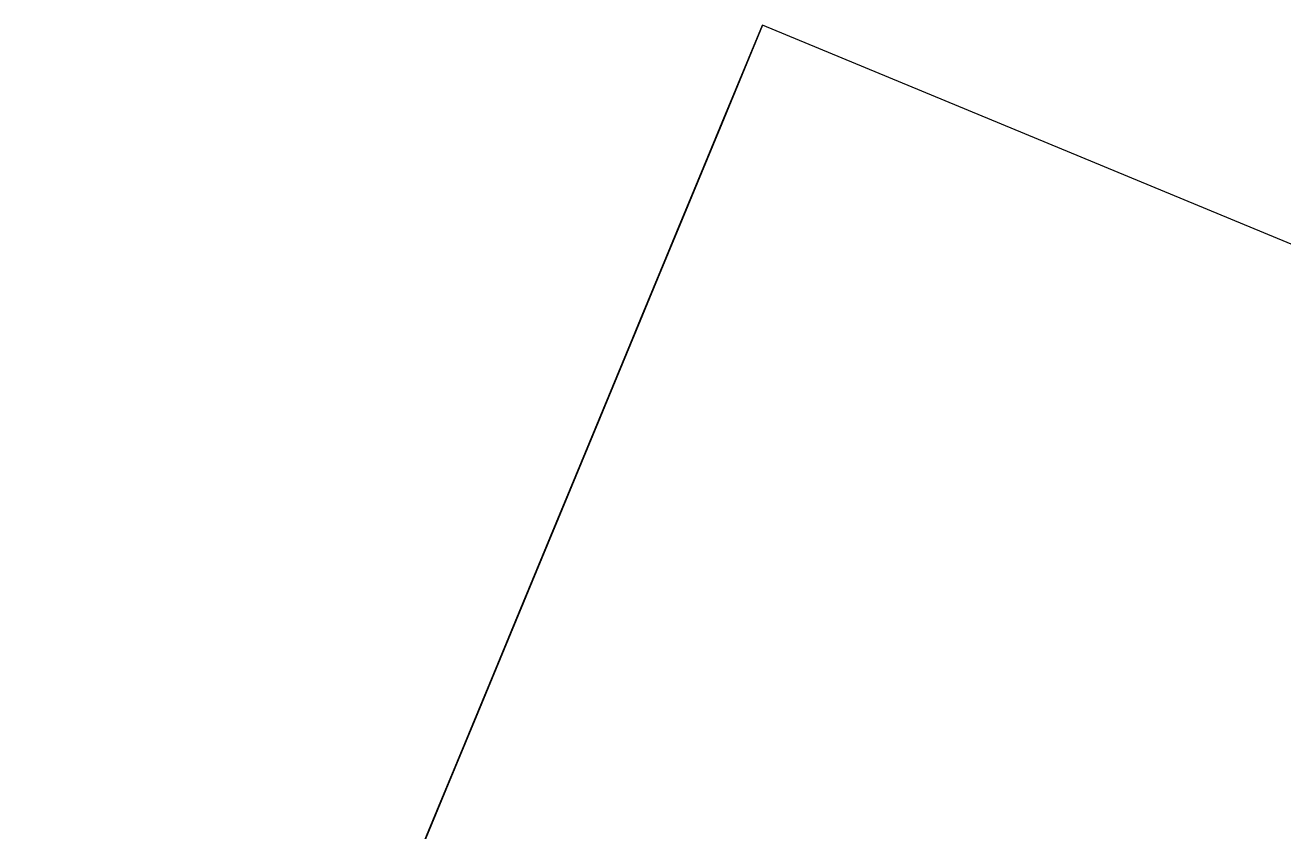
# Model space of a CAD drawing. Extents: x -5 to 5, y -7 to 5.
# Drawn here: x -4.59 to -2.5, y -2.049 to -0.709 of the extents above; entities that cross this region are included whole.
import ezdxf

# ---------------------------------------------------------------- set-up
doc = ezdxf.new("R2010")
doc.units = 0

msp = doc.modelspace()

# ---------------------------------------------------------------- linework, layer by layer
at = {"layer": 'S_2'}
for points in [[(-0.409499, -1.93409, 6), (-3.36591, -0.709499, 6), (-4.5905, -3.66591, 6), (-1.63409, -4.8905, 6)], [(-0.409499, -1.93409, 6), (-3.36591, -0.709499, 6), (-4.54877, -3.56518, 6.82822), (-1.59236, -4.78976, 6.82822)], [(-0.409499, -1.93409, 6), (-3.36591, -0.709499, 6), (-4.54877, -3.56518, 5.17178), (-1.59236, -4.78976, 5.17178)]]:
    msp.add_3dface(points, dxfattribs=at)

# ---------------------------------------------------------------- meshes
mesh = msp.add_polyface(dxfattribs=at)
corners = [(-3.49784, -1.028, 6.08703), (-3.43163, -0.868148, 6.04601), (-3.43188, -0.868748, 6.04352), (-3.49831, -1.02913, 6.08202), (-3.43211, -0.869315, 6.04101), (-3.49875, -1.0302, 6.07698), (-3.43233, -0.869849, 6.03849), (-3.49917, -1.0312, 6.07192), (-3.43254, -0.870349, 6.03596), (-3.49955, -1.03213, 6.06685), (-3.43273, -0.870815, 6.03343), (-3.36591, -0.709499, 6), (-3.36591, -0.709499, 6), (-3.36591, -0.709499, 6), (-3.36591, -0.709499, 6), (-3.36591, -0.709499, 6), (-3.36591, -0.709499, 6), (-3.43291, -0.871248, 6.03088), (-3.36591, -0.709499, 6), (-3.43308, -0.871646, 6.02833), (-3.36591, -0.709499, 6), (-3.43323, -0.87201, 6.02577), (-3.36591, -0.709499, 6), (-3.43336, -0.872339, 6.0232), (-3.36591, -0.709499, 6), (-3.43349, -0.872634, 6.02064), (-3.36591, -0.709499, 6), (-3.43359, -0.872895, 6.01806), (-3.36591, -0.709499, 6), (-3.43369, -0.87312, 6.01548), (-3.36591, -0.709499, 6), (-3.43377, -0.873311, 6.01291), (-3.36591, -0.709499, 6), (-3.43383, -0.873467, 6.01032), (-3.36591, -0.709499, 6), (-3.43388, -0.873589, 6.00774), (-3.36591, -0.709499, 6), (-3.43392, -0.873675, 6.00516), (-3.36591, -0.709499, 6), (-3.43394, -0.873727, 6.00258), (-3.36591, -0.709499, 6), (-3.43395, -0.873744, 6), (-3.36591, -0.709499, 6)]
mesh.append_faces([[corners[k] for k in face] for face in [(0, 1, 2), (3, 2, 4), (5, 4, 6), (7, 6, 8), (9, 8, 10), (1, 11, 2), (2, 11, 12), (2, 12, 4), (4, 12, 13), (4, 13, 6), (6, 13, 14), (6, 14, 8), (8, 14, 15), (8, 15, 10), (10, 15, 16), (10, 16, 17), (17, 16, 18), (17, 18, 19), (19, 18, 20), (19, 20, 21), (21, 20, 22), (21, 22, 23), (23, 22, 24), (23, 24, 25), (25, 24, 26), (25, 26, 27), (27, 26, 28), (27, 28, 29), (29, 28, 30), (29, 30, 31), (31, 30, 32), (31, 32, 33), (33, 32, 34), (33, 34, 35), (35, 34, 36), (35, 36, 37), (37, 36, 38), (37, 38, 39), (39, 38, 40), (39, 40, 41), (41, 40, 42)]])
mesh = msp.add_polyface(dxfattribs=at)
corners = [(-3.49784, -1.028, 5.91297), (-3.43163, -0.868148, 5.95399), (-3.43188, -0.868748, 5.95648), (-3.49831, -1.02913, 5.91798), (-3.43211, -0.869315, 5.95899), (-3.49875, -1.0302, 5.92302), (-3.43233, -0.869849, 5.96151), (-3.49917, -1.0312, 5.92808), (-3.43254, -0.870349, 5.96404), (-3.49955, -1.03213, 5.93315), (-3.43273, -0.870815, 5.96657), (-3.36591, -0.709499, 6), (-3.36591, -0.709499, 6), (-3.36591, -0.709499, 6), (-3.36591, -0.709499, 6), (-3.36591, -0.709499, 6), (-3.36591, -0.709499, 6), (-3.43291, -0.871248, 5.96912), (-3.36591, -0.709499, 6), (-3.43308, -0.871646, 5.97167), (-3.36591, -0.709499, 6), (-3.43323, -0.87201, 5.97423), (-3.36591, -0.709499, 6), (-3.43336, -0.872339, 5.9768), (-3.36591, -0.709499, 6), (-3.43349, -0.872634, 5.97936), (-3.36591, -0.709499, 6), (-3.43359, -0.872895, 5.98194), (-3.36591, -0.709499, 6), (-3.43369, -0.87312, 5.98452), (-3.36591, -0.709499, 6), (-3.43377, -0.873311, 5.98709), (-3.36591, -0.709499, 6), (-3.43383, -0.873467, 5.98968), (-3.36591, -0.709499, 6), (-3.43388, -0.873589, 5.99226), (-3.36591, -0.709499, 6), (-3.43392, -0.873675, 5.99484), (-3.36591, -0.709499, 6), (-3.43394, -0.873727, 5.99742), (-3.36591, -0.709499, 6), (-3.43395, -0.873744, 6), (-3.36591, -0.709499, 6)]
mesh.append_faces([[corners[k] for k in face] for face in [(0, 1, 2), (3, 2, 4), (5, 4, 6), (7, 6, 8), (9, 8, 10), (1, 11, 2), (2, 11, 12), (2, 12, 4), (4, 12, 13), (4, 13, 6), (6, 13, 14), (6, 14, 8), (8, 14, 15), (8, 15, 10), (10, 15, 16), (10, 16, 17), (17, 16, 18), (17, 18, 19), (19, 18, 20), (19, 20, 21), (21, 20, 22), (21, 22, 23), (23, 22, 24), (23, 24, 25), (25, 24, 26), (25, 26, 27), (27, 26, 28), (27, 28, 29), (29, 28, 30), (29, 30, 31), (31, 30, 32), (31, 32, 33), (33, 32, 34), (33, 34, 35), (35, 34, 36), (35, 36, 37), (37, 36, 38), (37, 38, 39), (39, 38, 40), (39, 40, 41), (41, 40, 42)]])
mesh = msp.add_polyface(dxfattribs=at)
corners = [(-3.5638, -1.18725, 6.13055), (-3.49734, -1.0268, 6.09202), (-3.49784, -1.028, 6.08703), (-3.56451, -1.18895, 6.12302), (-3.49831, -1.02913, 6.08202), (-3.56517, -1.19055, 6.11547), (-3.49875, -1.0302, 6.07698), (-3.56579, -1.19205, 6.10789), (-3.49917, -1.0312, 6.07192), (-3.56637, -1.19345, 6.10028), (-3.49955, -1.03213, 6.06685), (-3.56691, -1.19474, 6.09264), (-3.49991, -1.033, 6.06176), (-3.5674, -1.19594, 6.08498), (-3.50024, -1.03379, 6.05666), (-3.56786, -1.19703, 6.07731), (-3.50054, -1.03452, 6.05154), (-3.56827, -1.19802, 6.06961), (-3.50081, -1.03518, 6.04641), (-3.43163, -0.868148, 6.04601), (-3.43188, -0.868748, 6.04352), (-3.43211, -0.869315, 6.04101), (-3.43233, -0.869849, 6.03849), (-3.43254, -0.870349, 6.03596), (-3.43273, -0.870815, 6.03343), (-3.43291, -0.871248, 6.03088), (-3.43308, -0.871646, 6.02833), (-3.43323, -0.87201, 6.02577), (-3.43336, -0.872339, 6.0232), (-3.50106, -1.03577, 6.04127), (-3.43349, -0.872634, 6.02064), (-3.50128, -1.03629, 6.03612), (-3.43359, -0.872895, 6.01806), (-3.50146, -1.03674, 6.03097), (-3.43369, -0.87312, 6.01548), (-3.50162, -1.03712, 6.02581), (-3.43377, -0.873311, 6.01291), (-3.50175, -1.03744, 6.02065), (-3.43383, -0.873467, 6.01032), (-3.50185, -1.03768, 6.01548), (-3.43388, -0.873589, 6.00774), (-3.50192, -1.03785, 6.01032), (-3.43392, -0.873675, 6.00516), (-3.50196, -1.03796, 6.00516), (-3.43394, -0.873727, 6.00258), (-3.50198, -1.03799, 6), (-3.43395, -0.873744, 6)]
mesh.append_faces([[corners[k] for k in face] for face in [(0, 1, 2), (3, 2, 4), (5, 4, 6), (7, 6, 8), (9, 8, 10), (11, 10, 12), (13, 12, 14), (15, 14, 16), (17, 16, 18), (1, 19, 2), (2, 20, 4), (4, 21, 6), (6, 22, 8), (8, 23, 10), (10, 24, 12), (12, 24, 25), (12, 25, 14), (14, 25, 26), (14, 26, 16), (16, 26, 27), (16, 27, 18), (18, 27, 28), (18, 28, 29), (29, 28, 30), (29, 30, 31), (31, 30, 32), (31, 32, 33), (33, 32, 34), (33, 34, 35), (35, 34, 36), (35, 36, 37), (37, 36, 38), (37, 38, 39), (39, 38, 40), (39, 40, 41), (41, 40, 42), (41, 42, 43), (43, 42, 44), (43, 44, 45), (45, 44, 46)]])
mesh = msp.add_polyface(dxfattribs=at)
corners = [(-3.5638, -1.18725, 5.86945), (-3.49734, -1.0268, 5.90798), (-3.49784, -1.028, 5.91297), (-3.56451, -1.18895, 5.87698), (-3.49831, -1.02913, 5.91798), (-3.56517, -1.19055, 5.88453), (-3.49875, -1.0302, 5.92302), (-3.56579, -1.19205, 5.89211), (-3.49917, -1.0312, 5.92808), (-3.56637, -1.19345, 5.89972), (-3.49955, -1.03213, 5.93315), (-3.56691, -1.19474, 5.90736), (-3.49991, -1.033, 5.93824), (-3.5674, -1.19594, 5.91502), (-3.50024, -1.03379, 5.94334), (-3.56786, -1.19703, 5.92269), (-3.50054, -1.03452, 5.94846), (-3.56827, -1.19802, 5.93039), (-3.50081, -1.03518, 5.95359), (-3.43163, -0.868148, 5.95399), (-3.43188, -0.868748, 5.95648), (-3.43211, -0.869315, 5.95899), (-3.43233, -0.869849, 5.96151), (-3.43254, -0.870349, 5.96404), (-3.43273, -0.870815, 5.96657), (-3.43291, -0.871248, 5.96912), (-3.43308, -0.871646, 5.97167), (-3.43323, -0.87201, 5.97423), (-3.43336, -0.872339, 5.9768), (-3.50106, -1.03577, 5.95873), (-3.43349, -0.872634, 5.97936), (-3.50128, -1.03629, 5.96388), (-3.43359, -0.872895, 5.98194), (-3.50146, -1.03674, 5.96903), (-3.43369, -0.87312, 5.98452), (-3.50162, -1.03712, 5.97419), (-3.43377, -0.873311, 5.98709), (-3.50175, -1.03744, 5.97935), (-3.43383, -0.873467, 5.98968), (-3.50185, -1.03768, 5.98452), (-3.43388, -0.873589, 5.99226), (-3.50192, -1.03785, 5.98968), (-3.43392, -0.873675, 5.99484), (-3.50196, -1.03796, 5.99484), (-3.43394, -0.873727, 5.99742), (-3.50198, -1.03799, 6), (-3.43395, -0.873744, 6)]
mesh.append_faces([[corners[k] for k in face] for face in [(0, 1, 2), (3, 2, 4), (5, 4, 6), (7, 6, 8), (9, 8, 10), (11, 10, 12), (13, 12, 14), (15, 14, 16), (17, 16, 18), (1, 19, 2), (2, 20, 4), (4, 21, 6), (6, 22, 8), (8, 23, 10), (10, 24, 12), (12, 24, 25), (12, 25, 14), (14, 25, 26), (14, 26, 16), (16, 26, 27), (16, 27, 18), (18, 27, 28), (18, 28, 29), (29, 28, 30), (29, 30, 31), (31, 30, 32), (31, 32, 33), (33, 32, 34), (33, 34, 35), (35, 34, 36), (35, 36, 37), (37, 36, 38), (37, 38, 39), (39, 38, 40), (39, 40, 41), (41, 40, 42), (41, 42, 43), (43, 42, 44), (43, 44, 45), (45, 44, 46)]])
mesh = msp.add_polyface(dxfattribs=at)
corners = [(-3.62977, -1.34649, 6.17406), (-3.56306, -1.18545, 6.13804), (-3.5638, -1.18725, 6.13055), (-3.63071, -1.34876, 6.16403), (-3.56451, -1.18895, 6.12302), (-3.63159, -1.3509, 6.15396), (-3.56517, -1.19055, 6.11547), (-3.63242, -1.3529, 6.14385), (-3.56579, -1.19205, 6.10789), (-3.63319, -1.35476, 6.1337), (-3.56637, -1.19345, 6.10028), (-3.63391, -1.35649, 6.12352), (-3.56691, -1.19474, 6.09264), (-3.63457, -1.35809, 6.11331), (-3.5674, -1.19594, 6.08498), (-3.63517, -1.35954, 6.10308), (-3.56786, -1.19703, 6.07731), (-3.63572, -1.36086, 6.09282), (-3.56827, -1.19802, 6.06961), (-3.6362, -1.36204, 6.08254), (-3.56863, -1.1989, 6.06191), (-3.63664, -1.36308, 6.07225), (-3.56896, -1.19969, 6.05418), (-3.63701, -1.36398, 6.06194), (-3.56924, -1.20036, 6.04645), (-3.63733, -1.36475, 6.05162), (-3.56947, -1.20094, 6.03872), (-3.63758, -1.36537, 6.0413), (-3.56967, -1.2014, 6.03097), (-3.49734, -1.0268, 6.09202), (-3.49784, -1.028, 6.08703), (-3.49831, -1.02913, 6.08202), (-3.49875, -1.0302, 6.07698), (-3.49917, -1.0312, 6.07192), (-3.49955, -1.03213, 6.06685), (-3.49991, -1.033, 6.06176), (-3.50024, -1.03379, 6.05666), (-3.50054, -1.03452, 6.05154), (-3.50081, -1.03518, 6.04641), (-3.50106, -1.03577, 6.04127), (-3.50128, -1.03629, 6.03612), (-3.50146, -1.03674, 6.03097), (-3.50162, -1.03712, 6.02581), (-3.50175, -1.03744, 6.02065), (-3.56982, -1.20177, 6.02323), (-3.50185, -1.03768, 6.01548), (-3.56993, -1.20203, 6.01548), (-3.50192, -1.03785, 6.01032), (-3.56999, -1.20218, 6.00774), (-3.50196, -1.03796, 6.00516), (-3.57001, -1.20223, 6), (-3.50198, -1.03799, 6)]
mesh.append_faces([[corners[k] for k in face] for face in [(0, 1, 2), (3, 2, 4), (5, 4, 6), (7, 6, 8), (9, 8, 10), (11, 10, 12), (13, 12, 14), (15, 14, 16), (17, 16, 18), (19, 18, 20), (21, 20, 22), (23, 22, 24), (25, 24, 26), (27, 26, 28), (1, 29, 2), (2, 30, 4), (4, 31, 6), (6, 32, 8), (8, 33, 10), (10, 34, 12), (12, 35, 14), (14, 36, 16), (16, 37, 18), (18, 38, 20), (20, 38, 39), (20, 39, 22), (22, 39, 40), (22, 40, 24), (24, 40, 41), (24, 41, 26), (26, 41, 42), (26, 42, 28), (28, 42, 43), (28, 43, 44), (44, 43, 45), (44, 45, 46), (46, 45, 47), (46, 47, 48), (48, 47, 49), (48, 49, 50), (50, 49, 51)]])
mesh = msp.add_polyface(dxfattribs=at)
corners = [(-3.62977, -1.34649, 5.82594), (-3.56306, -1.18545, 5.86196), (-3.5638, -1.18725, 5.86945), (-3.63071, -1.34876, 5.83597), (-3.56451, -1.18895, 5.87698), (-3.63159, -1.3509, 5.84604), (-3.56517, -1.19055, 5.88453), (-3.63242, -1.3529, 5.85615), (-3.56579, -1.19205, 5.89211), (-3.63319, -1.35476, 5.8663), (-3.56637, -1.19345, 5.89972), (-3.63391, -1.35649, 5.87648), (-3.56691, -1.19474, 5.90736), (-3.63457, -1.35809, 5.88669), (-3.5674, -1.19594, 5.91502), (-3.63517, -1.35954, 5.89692), (-3.56786, -1.19703, 5.92269), (-3.63572, -1.36086, 5.90718), (-3.56827, -1.19802, 5.93039), (-3.6362, -1.36204, 5.91746), (-3.56863, -1.1989, 5.93809), (-3.63664, -1.36308, 5.92775), (-3.56896, -1.19969, 5.94582), (-3.63701, -1.36398, 5.93806), (-3.56924, -1.20036, 5.95355), (-3.63733, -1.36475, 5.94838), (-3.56947, -1.20094, 5.96128), (-3.63758, -1.36537, 5.9587), (-3.56967, -1.2014, 5.96903), (-3.49734, -1.0268, 5.90798), (-3.49784, -1.028, 5.91297), (-3.49831, -1.02913, 5.91798), (-3.49875, -1.0302, 5.92302), (-3.49917, -1.0312, 5.92808), (-3.49955, -1.03213, 5.93315), (-3.49991, -1.033, 5.93824), (-3.50024, -1.03379, 5.94334), (-3.50054, -1.03452, 5.94846), (-3.50081, -1.03518, 5.95359), (-3.50106, -1.03577, 5.95873), (-3.50128, -1.03629, 5.96388), (-3.50146, -1.03674, 5.96903), (-3.50162, -1.03712, 5.97419), (-3.50175, -1.03744, 5.97935), (-3.56982, -1.20177, 5.97677), (-3.50185, -1.03768, 5.98452), (-3.56993, -1.20203, 5.98452), (-3.50192, -1.03785, 5.98968), (-3.56999, -1.20218, 5.99226), (-3.50196, -1.03796, 5.99484), (-3.57001, -1.20223, 6), (-3.50198, -1.03799, 6)]
mesh.append_faces([[corners[k] for k in face] for face in [(0, 1, 2), (3, 2, 4), (5, 4, 6), (7, 6, 8), (9, 8, 10), (11, 10, 12), (13, 12, 14), (15, 14, 16), (17, 16, 18), (19, 18, 20), (21, 20, 22), (23, 22, 24), (25, 24, 26), (27, 26, 28), (1, 29, 2), (2, 30, 4), (4, 31, 6), (6, 32, 8), (8, 33, 10), (10, 34, 12), (12, 35, 14), (14, 36, 16), (16, 37, 18), (18, 38, 20), (20, 38, 39), (20, 39, 22), (22, 39, 40), (22, 40, 24), (24, 40, 41), (24, 41, 26), (26, 41, 42), (26, 42, 28), (28, 42, 43), (28, 43, 44), (44, 43, 45), (44, 45, 46), (46, 45, 47), (46, 47, 48), (48, 47, 49), (48, 49, 50), (50, 49, 51)]])
mesh = msp.add_polyface(dxfattribs=at)
corners = [(-3.69573, -1.50574, 6.21758), (-3.62877, -1.34409, 6.18405), (-3.62977, -1.34649, 6.17406), (-3.6969, -1.50858, 6.20504), (-3.63071, -1.34876, 6.16403), (-3.69801, -1.51125, 6.19245), (-3.63159, -1.3509, 6.15396), (-3.69904, -1.51375, 6.17981), (-3.63242, -1.3529, 6.14385), (-3.70001, -1.51608, 6.16713), (-3.63319, -1.35476, 6.1337), (-3.70091, -1.51824, 6.1544), (-3.63391, -1.35649, 6.12352), (-3.70173, -1.52023, 6.14164), (-3.63457, -1.35809, 6.11331), (-3.70248, -1.52205, 6.12885), (-3.63517, -1.35954, 6.10308), (-3.70317, -1.5237, 6.11602), (-3.63572, -1.36086, 6.09282), (-3.70378, -1.52517, 6.10318), (-3.6362, -1.36204, 6.08254), (-3.70432, -1.52648, 6.09031), (-3.63664, -1.36308, 6.07225), (-3.70478, -1.5276, 6.07742), (-3.63701, -1.36398, 6.06194), (-3.70518, -1.52856, 6.06453), (-3.63733, -1.36475, 6.05162), (-3.7055, -1.52934, 6.05162), (-3.63758, -1.36537, 6.0413), (-3.70575, -1.52995, 6.03871), (-3.63779, -1.36586, 6.03097), (-3.70593, -1.53038, 6.0258), (-3.63793, -1.3662, 6.02064), (-3.70604, -1.53064, 6.0129), (-3.63802, -1.36641, 6.01032), (-3.70608, -1.53073, 6), (-3.63804, -1.36648, 6), (-3.56306, -1.18545, 6.13804), (-3.5638, -1.18725, 6.13055), (-3.56451, -1.18895, 6.12302), (-3.56517, -1.19055, 6.11547), (-3.56579, -1.19205, 6.10789), (-3.56637, -1.19345, 6.10028), (-3.56691, -1.19474, 6.09264), (-3.5674, -1.19594, 6.08498), (-3.56786, -1.19703, 6.07731), (-3.56827, -1.19802, 6.06961), (-3.56863, -1.1989, 6.06191), (-3.56896, -1.19969, 6.05418), (-3.56924, -1.20036, 6.04645), (-3.56947, -1.20094, 6.03872), (-3.56967, -1.2014, 6.03097), (-3.56982, -1.20177, 6.02323), (-3.56993, -1.20203, 6.01548), (-3.56999, -1.20218, 6.00774), (-3.57001, -1.20223, 6)]
mesh.append_faces([[corners[k] for k in face] for face in [(0, 1, 2), (3, 2, 4), (5, 4, 6), (7, 6, 8), (9, 8, 10), (11, 10, 12), (13, 12, 14), (15, 14, 16), (17, 16, 18), (19, 18, 20), (21, 20, 22), (23, 22, 24), (25, 24, 26), (27, 26, 28), (29, 28, 30), (31, 30, 32), (33, 32, 34), (35, 34, 36), (1, 37, 2), (2, 38, 4), (4, 39, 6), (6, 40, 8), (8, 41, 10), (10, 42, 12), (12, 43, 14), (14, 44, 16), (16, 45, 18), (18, 46, 20), (20, 47, 22), (22, 48, 24), (24, 49, 26), (26, 50, 28), (28, 51, 30), (30, 51, 52), (30, 52, 32), (32, 52, 53), (32, 53, 34), (34, 53, 54), (34, 54, 36), (36, 54, 55)]])
mesh = msp.add_polyface(dxfattribs=at)
corners = [(-3.69573, -1.50574, 5.78242), (-3.62877, -1.34409, 5.81595), (-3.62977, -1.34649, 5.82594), (-3.6969, -1.50858, 5.79496), (-3.63071, -1.34876, 5.83597), (-3.69801, -1.51125, 5.80755), (-3.63159, -1.3509, 5.84604), (-3.69904, -1.51375, 5.82019), (-3.63242, -1.3529, 5.85615), (-3.70001, -1.51608, 5.83287), (-3.63319, -1.35476, 5.8663), (-3.70091, -1.51824, 5.8456), (-3.63391, -1.35649, 5.87648), (-3.70173, -1.52023, 5.85836), (-3.63457, -1.35809, 5.88669), (-3.70248, -1.52205, 5.87115), (-3.63517, -1.35954, 5.89692), (-3.70317, -1.5237, 5.88398), (-3.63572, -1.36086, 5.90718), (-3.70378, -1.52517, 5.89682), (-3.6362, -1.36204, 5.91746), (-3.70432, -1.52648, 5.90969), (-3.63664, -1.36308, 5.92775), (-3.70478, -1.5276, 5.92258), (-3.63701, -1.36398, 5.93806), (-3.70518, -1.52856, 5.93547), (-3.63733, -1.36475, 5.94838), (-3.7055, -1.52934, 5.94838), (-3.63758, -1.36537, 5.9587), (-3.70575, -1.52995, 5.96129), (-3.63779, -1.36586, 5.96903), (-3.70593, -1.53038, 5.9742), (-3.63793, -1.3662, 5.97936), (-3.70604, -1.53064, 5.9871), (-3.63802, -1.36641, 5.98968), (-3.70608, -1.53073, 6), (-3.63804, -1.36648, 6), (-3.56306, -1.18545, 5.86196), (-3.5638, -1.18725, 5.86945), (-3.56451, -1.18895, 5.87698), (-3.56517, -1.19055, 5.88453), (-3.56579, -1.19205, 5.89211), (-3.56637, -1.19345, 5.89972), (-3.56691, -1.19474, 5.90736), (-3.5674, -1.19594, 5.91502), (-3.56786, -1.19703, 5.92269), (-3.56827, -1.19802, 5.93039), (-3.56863, -1.1989, 5.93809), (-3.56896, -1.19969, 5.94582), (-3.56924, -1.20036, 5.95355), (-3.56947, -1.20094, 5.96128), (-3.56967, -1.2014, 5.96903), (-3.56982, -1.20177, 5.97677), (-3.56993, -1.20203, 5.98452), (-3.56999, -1.20218, 5.99226), (-3.57001, -1.20223, 6)]
mesh.append_faces([[corners[k] for k in face] for face in [(0, 1, 2), (3, 2, 4), (5, 4, 6), (7, 6, 8), (9, 8, 10), (11, 10, 12), (13, 12, 14), (15, 14, 16), (17, 16, 18), (19, 18, 20), (21, 20, 22), (23, 22, 24), (25, 24, 26), (27, 26, 28), (29, 28, 30), (31, 30, 32), (33, 32, 34), (35, 34, 36), (1, 37, 2), (2, 38, 4), (4, 39, 6), (6, 40, 8), (8, 41, 10), (10, 42, 12), (12, 43, 14), (14, 44, 16), (16, 45, 18), (18, 46, 20), (20, 47, 22), (22, 48, 24), (24, 49, 26), (26, 50, 28), (28, 51, 30), (30, 51, 52), (30, 52, 32), (32, 52, 53), (32, 53, 34), (34, 53, 54), (34, 54, 36), (36, 54, 55)]])
mesh = msp.add_polyface(dxfattribs=at)
corners = [(-3.7602, -1.66139, 6.27607), (-3.69449, -1.50274, 6.23006), (-3.76169, -1.66499, 6.2611), (-3.69573, -1.50574, 6.21758), (-3.7631, -1.66839, 6.24605), (-3.6969, -1.50858, 6.20504), (-3.76443, -1.6716, 6.23094), (-3.69801, -1.51125, 6.19245), (-3.76567, -1.6746, 6.21577), (-3.69904, -1.51375, 6.17981), (-3.76683, -1.6774, 6.20055), (-3.70001, -1.51608, 6.16713), (-3.7679, -1.67999, 6.18528), (-3.70091, -1.51824, 6.1544), (-3.76889, -1.68238, 6.16997), (-3.70173, -1.52023, 6.14164), (-3.7698, -1.68456, 6.15462), (-3.70248, -1.52205, 6.12885), (-3.77062, -1.68654, 6.13923), (-3.70317, -1.5237, 6.11602), (-3.77135, -1.68831, 6.12381), (-3.70378, -1.52517, 6.10318), (-3.772, -1.68987, 6.10837), (-3.70432, -1.52648, 6.09031), (-3.77256, -1.69123, 6.09291), (-3.70478, -1.5276, 6.07742), (-3.77303, -1.69237, 6.07743), (-3.70518, -1.52856, 6.06453), (-3.77342, -1.69331, 6.06194), (-3.7055, -1.52934, 6.05162), (-3.77372, -1.69404, 6.04645), (-3.70575, -1.52995, 6.03871), (-3.77394, -1.69456, 6.03096), (-3.70593, -1.53038, 6.0258), (-3.77407, -1.69487, 6.01548), (-3.70604, -1.53064, 6.0129), (-3.77411, -1.69497, 6), (-3.70608, -1.53073, 6), (-3.62877, -1.34409, 6.18405), (-3.62977, -1.34649, 6.17406), (-3.63071, -1.34876, 6.16403), (-3.63159, -1.3509, 6.15396), (-3.63242, -1.3529, 6.14385), (-3.63319, -1.35476, 6.1337), (-3.63391, -1.35649, 6.12352), (-3.63457, -1.35809, 6.11331), (-3.63517, -1.35954, 6.10308), (-3.63572, -1.36086, 6.09282), (-3.6362, -1.36204, 6.08254), (-3.63664, -1.36308, 6.07225), (-3.63701, -1.36398, 6.06194), (-3.63733, -1.36475, 6.05162), (-3.63758, -1.36537, 6.0413), (-3.63779, -1.36586, 6.03097), (-3.63793, -1.3662, 6.02064), (-3.63802, -1.36641, 6.01032)]
mesh.append_faces([[corners[k] for k in face] for face in [(0, 1, 2), (2, 1, 3), (2, 3, 4), (4, 3, 5), (4, 5, 6), (6, 5, 7), (6, 7, 8), (8, 7, 9), (8, 9, 10), (10, 9, 11), (12, 11, 13), (14, 13, 15), (16, 15, 17), (18, 17, 19), (20, 19, 21), (22, 21, 23), (24, 23, 25), (26, 25, 27), (28, 27, 29), (30, 29, 31), (32, 31, 33), (34, 33, 35), (36, 35, 37), (1, 38, 3), (3, 39, 5), (5, 40, 7), (7, 41, 9), (9, 42, 11), (11, 43, 13), (13, 44, 15), (15, 45, 17), (17, 46, 19), (19, 47, 21), (21, 48, 23), (23, 49, 25), (25, 50, 27), (27, 51, 29), (29, 52, 31), (31, 53, 33), (33, 54, 35), (35, 55, 37)]])
mesh = msp.add_polyface(dxfattribs=at)
corners = [(-3.7602, -1.66139, 5.72393), (-3.69449, -1.50274, 5.76994), (-3.76169, -1.66499, 5.7389), (-3.69573, -1.50574, 5.78242), (-3.7631, -1.66839, 5.75395), (-3.6969, -1.50858, 5.79496), (-3.76443, -1.6716, 5.76906), (-3.69801, -1.51125, 5.80755), (-3.76567, -1.6746, 5.78423), (-3.69904, -1.51375, 5.82019), (-3.76683, -1.6774, 5.79945), (-3.70001, -1.51608, 5.83287), (-3.7679, -1.67999, 5.81472), (-3.70091, -1.51824, 5.8456), (-3.76889, -1.68238, 5.83003), (-3.70173, -1.52023, 5.85836), (-3.7698, -1.68456, 5.84538), (-3.70248, -1.52205, 5.87115), (-3.77062, -1.68654, 5.86077), (-3.70317, -1.5237, 5.88398), (-3.77135, -1.68831, 5.87619), (-3.70378, -1.52517, 5.89682), (-3.772, -1.68987, 5.89163), (-3.70432, -1.52648, 5.90969), (-3.77256, -1.69123, 5.90709), (-3.70478, -1.5276, 5.92258), (-3.77303, -1.69237, 5.92257), (-3.70518, -1.52856, 5.93547), (-3.77342, -1.69331, 5.93806), (-3.7055, -1.52934, 5.94838), (-3.77372, -1.69404, 5.95355), (-3.70575, -1.52995, 5.96129), (-3.77394, -1.69456, 5.96904), (-3.70593, -1.53038, 5.9742), (-3.77407, -1.69487, 5.98452), (-3.70604, -1.53064, 5.9871), (-3.77411, -1.69497, 6), (-3.70608, -1.53073, 6), (-3.62877, -1.34409, 5.81595), (-3.62977, -1.34649, 5.82594), (-3.63071, -1.34876, 5.83597), (-3.63159, -1.3509, 5.84604), (-3.63242, -1.3529, 5.85615), (-3.63319, -1.35476, 5.8663), (-3.63391, -1.35649, 5.87648), (-3.63457, -1.35809, 5.88669), (-3.63517, -1.35954, 5.89692), (-3.63572, -1.36086, 5.90718), (-3.6362, -1.36204, 5.91746), (-3.63664, -1.36308, 5.92775), (-3.63701, -1.36398, 5.93806), (-3.63733, -1.36475, 5.94838), (-3.63758, -1.36537, 5.9587), (-3.63779, -1.36586, 5.96903), (-3.63793, -1.3662, 5.97936), (-3.63802, -1.36641, 5.98968)]
mesh.append_faces([[corners[k] for k in face] for face in [(0, 1, 2), (2, 1, 3), (2, 3, 4), (4, 3, 5), (4, 5, 6), (6, 5, 7), (6, 7, 8), (8, 7, 9), (8, 9, 10), (10, 9, 11), (12, 11, 13), (14, 13, 15), (16, 15, 17), (18, 17, 19), (20, 19, 21), (22, 21, 23), (24, 23, 25), (26, 25, 27), (28, 27, 29), (30, 29, 31), (32, 31, 33), (34, 33, 35), (36, 35, 37), (1, 38, 3), (3, 39, 5), (5, 40, 7), (7, 41, 9), (9, 42, 11), (11, 43, 13), (13, 44, 15), (15, 45, 17), (17, 46, 19), (19, 47, 21), (21, 48, 23), (23, 49, 25), (25, 50, 27), (27, 51, 29), (29, 52, 31), (31, 53, 33), (33, 54, 35), (35, 55, 37)]])
mesh = msp.add_polyface(dxfattribs=at)
corners = [(-3.82591, -1.82004, 6.32209), (-3.7602, -1.66139, 6.27607), (-3.82765, -1.82424, 6.30461), (-3.76169, -1.66499, 6.2611), (-3.8293, -1.82821, 6.28706), (-3.7631, -1.66839, 6.24605), (-3.83085, -1.83195, 6.26943), (-3.76443, -1.6716, 6.23094), (-3.8323, -1.83545, 6.25174), (-3.76567, -1.6746, 6.21577), (-3.83365, -1.83871, 6.23398), (-3.76683, -1.6774, 6.20055), (-3.8349, -1.84174, 6.21616), (-3.7679, -1.67999, 6.18528), (-3.83606, -1.84453, 6.1983), (-3.76889, -1.68238, 6.16997), (-3.83711, -1.84707, 6.18039), (-3.7698, -1.68456, 6.15462), (-3.83807, -1.84938, 6.16243), (-3.77062, -1.68654, 6.13923), (-3.83892, -1.85144, 6.14445), (-3.77135, -1.68831, 6.12381), (-3.83968, -1.85327, 6.12643), (-3.772, -1.68987, 6.10837), (-3.84033, -1.85485, 6.10839), (-3.77256, -1.69123, 6.09291), (-3.84089, -1.85618, 6.09034), (-3.77303, -1.69237, 6.07743), (-3.84134, -1.85728, 6.07227), (-3.77342, -1.69331, 6.06194), (-3.84169, -1.85813, 6.0542), (-3.77372, -1.69404, 6.04645), (-3.84194, -1.85873, 6.03612), (-3.77394, -1.69456, 6.03096), (-3.84209, -1.85909, 6.01806), (-3.77407, -1.69487, 6.01548), (-3.84214, -1.85922, 6), (-3.77411, -1.69497, 6), (-3.70001, -1.51608, 6.16713), (-3.70091, -1.51824, 6.1544), (-3.70173, -1.52023, 6.14164), (-3.70248, -1.52205, 6.12885), (-3.70317, -1.5237, 6.11602), (-3.70378, -1.52517, 6.10318), (-3.70432, -1.52648, 6.09031), (-3.70478, -1.5276, 6.07742), (-3.70518, -1.52856, 6.06453), (-3.7055, -1.52934, 6.05162), (-3.70575, -1.52995, 6.03871), (-3.70593, -1.53038, 6.0258), (-3.70604, -1.53064, 6.0129)]
mesh.append_faces([[corners[k] for k in face] for face in [(0, 1, 2), (2, 1, 3), (2, 3, 4), (4, 3, 5), (4, 5, 6), (6, 5, 7), (6, 7, 8), (8, 7, 9), (8, 9, 10), (10, 9, 11), (10, 11, 12), (12, 11, 13), (12, 13, 14), (14, 13, 15), (14, 15, 16), (16, 15, 17), (16, 17, 18), (18, 17, 19), (20, 19, 21), (22, 21, 23), (24, 23, 25), (26, 25, 27), (28, 27, 29), (30, 29, 31), (32, 31, 33), (34, 33, 35), (36, 35, 37), (11, 38, 13), (13, 39, 15), (15, 40, 17), (17, 41, 19), (19, 42, 21), (21, 43, 23), (23, 44, 25), (25, 45, 27), (27, 46, 29), (29, 47, 31), (31, 48, 33), (33, 49, 35), (35, 50, 37)]])
mesh = msp.add_polyface(dxfattribs=at)
corners = [(-3.82591, -1.82004, 5.67791), (-3.7602, -1.66139, 5.72393), (-3.82765, -1.82424, 5.69539), (-3.76169, -1.66499, 5.7389), (-3.8293, -1.82821, 5.71294), (-3.7631, -1.66839, 5.75395), (-3.83085, -1.83195, 5.73057), (-3.76443, -1.6716, 5.76906), (-3.8323, -1.83545, 5.74826), (-3.76567, -1.6746, 5.78423), (-3.83365, -1.83871, 5.76602), (-3.76683, -1.6774, 5.79945), (-3.8349, -1.84174, 5.78384), (-3.7679, -1.67999, 5.81472), (-3.83606, -1.84453, 5.8017), (-3.76889, -1.68238, 5.83003), (-3.83711, -1.84707, 5.81961), (-3.7698, -1.68456, 5.84538), (-3.83807, -1.84938, 5.83757), (-3.77062, -1.68654, 5.86077), (-3.83892, -1.85144, 5.85555), (-3.77135, -1.68831, 5.87619), (-3.83968, -1.85327, 5.87357), (-3.772, -1.68987, 5.89163), (-3.84033, -1.85485, 5.89161), (-3.77256, -1.69123, 5.90709), (-3.84089, -1.85618, 5.90966), (-3.77303, -1.69237, 5.92257), (-3.84134, -1.85728, 5.92773), (-3.77342, -1.69331, 5.93806), (-3.84169, -1.85813, 5.9458), (-3.77372, -1.69404, 5.95355), (-3.84194, -1.85873, 5.96388), (-3.77394, -1.69456, 5.96904), (-3.84209, -1.85909, 5.98194), (-3.77407, -1.69487, 5.98452), (-3.84214, -1.85922, 6), (-3.77411, -1.69497, 6), (-3.70001, -1.51608, 5.83287), (-3.70091, -1.51824, 5.8456), (-3.70173, -1.52023, 5.85836), (-3.70248, -1.52205, 5.87115), (-3.70317, -1.5237, 5.88398), (-3.70378, -1.52517, 5.89682), (-3.70432, -1.52648, 5.90969), (-3.70478, -1.5276, 5.92258), (-3.70518, -1.52856, 5.93547), (-3.7055, -1.52934, 5.94838), (-3.70575, -1.52995, 5.96129), (-3.70593, -1.53038, 5.9742), (-3.70604, -1.53064, 5.9871)]
mesh.append_faces([[corners[k] for k in face] for face in [(0, 1, 2), (2, 1, 3), (2, 3, 4), (4, 3, 5), (4, 5, 6), (6, 5, 7), (6, 7, 8), (8, 7, 9), (8, 9, 10), (10, 9, 11), (10, 11, 12), (12, 11, 13), (12, 13, 14), (14, 13, 15), (14, 15, 16), (16, 15, 17), (16, 17, 18), (18, 17, 19), (20, 19, 21), (22, 21, 23), (24, 23, 25), (26, 25, 27), (28, 27, 29), (30, 29, 31), (32, 31, 33), (34, 33, 35), (36, 35, 37), (11, 38, 13), (13, 39, 15), (15, 40, 17), (17, 41, 19), (19, 42, 21), (21, 43, 23), (23, 44, 25), (25, 45, 27), (27, 46, 29), (29, 47, 31), (31, 48, 33), (33, 49, 35), (35, 50, 37)]])
mesh = msp.add_polyface(dxfattribs=at)
corners = [(-3.89163, -1.97869, 6.3681), (-3.82591, -1.82004, 6.32209), (-3.89362, -1.98349, 6.34813), (-3.82765, -1.82424, 6.30461), (-3.8955, -1.98803, 6.32807), (-3.8293, -1.82821, 6.28706), (-3.89727, -1.9923, 6.30792), (-3.83085, -1.83195, 6.26943), (-3.89892, -1.9963, 6.2877), (-3.8323, -1.83545, 6.25174), (-3.90047, -2.00003, 6.2674), (-3.83365, -1.83871, 6.23398), (-3.9019, -2.00349, 6.24704), (-3.8349, -1.84174, 6.21616), (-3.90322, -2.00667, 6.22663), (-3.83606, -1.84453, 6.1983), (-3.90443, -2.00958, 6.20615), (-3.83711, -1.84707, 6.18039), (-3.90552, -2.01222, 6.18564), (-3.83807, -1.84938, 6.16243), (-3.9065, -2.01458, 6.16508), (-3.83892, -1.85144, 6.14445), (-3.90736, -2.01666, 6.14449), (-3.83968, -1.85327, 6.12643), (-3.90811, -2.01847, 6.12388), (-3.84033, -1.85485, 6.10839), (-3.90874, -2.01999, 6.10324), (-3.84089, -1.85618, 6.09034), (-3.90926, -2.02124, 6.08259), (-3.84134, -1.85728, 6.07227), (-3.90966, -2.02221, 6.06194), (-3.84169, -1.85813, 6.0542), (-3.90995, -2.02291, 6.04128), (-3.84194, -1.85873, 6.03612), (-3.91012, -2.02332, 6.02064), (-3.84209, -1.85909, 6.01806), (-3.91017, -2.02346, 6), (-3.84214, -1.85922, 6), (-3.77062, -1.68654, 6.13923), (-3.77135, -1.68831, 6.12381), (-3.772, -1.68987, 6.10837), (-3.77256, -1.69123, 6.09291), (-3.77303, -1.69237, 6.07743), (-3.77342, -1.69331, 6.06194), (-3.77372, -1.69404, 6.04645), (-3.77394, -1.69456, 6.03096), (-3.77407, -1.69487, 6.01548)]
mesh.append_faces([[corners[k] for k in face] for face in [(0, 1, 2), (2, 1, 3), (2, 3, 4), (4, 3, 5), (4, 5, 6), (6, 5, 7), (6, 7, 8), (8, 7, 9), (8, 9, 10), (10, 9, 11), (10, 11, 12), (12, 11, 13), (12, 13, 14), (14, 13, 15), (14, 15, 16), (16, 15, 17), (16, 17, 18), (18, 17, 19), (18, 19, 20), (20, 19, 21), (20, 21, 22), (22, 21, 23), (22, 23, 24), (24, 23, 25), (24, 25, 26), (26, 25, 27), (26, 27, 28), (28, 27, 29), (30, 29, 31), (32, 31, 33), (34, 33, 35), (36, 35, 37), (19, 38, 21), (21, 39, 23), (23, 40, 25), (25, 41, 27), (27, 42, 29), (29, 43, 31), (31, 44, 33), (33, 45, 35), (35, 46, 37)]])
mesh = msp.add_polyface(dxfattribs=at)
corners = [(-3.89163, -1.97869, 5.6319), (-3.82591, -1.82004, 5.67791), (-3.89362, -1.98349, 5.65187), (-3.82765, -1.82424, 5.69539), (-3.8955, -1.98803, 5.67193), (-3.8293, -1.82821, 5.71294), (-3.89727, -1.9923, 5.69208), (-3.83085, -1.83195, 5.73057), (-3.89892, -1.9963, 5.7123), (-3.8323, -1.83545, 5.74826), (-3.90047, -2.00003, 5.7326), (-3.83365, -1.83871, 5.76602), (-3.9019, -2.00349, 5.75296), (-3.8349, -1.84174, 5.78384), (-3.90322, -2.00667, 5.77337), (-3.83606, -1.84453, 5.8017), (-3.90443, -2.00958, 5.79385), (-3.83711, -1.84707, 5.81961), (-3.90552, -2.01222, 5.81436), (-3.83807, -1.84938, 5.83757), (-3.9065, -2.01458, 5.83492), (-3.83892, -1.85144, 5.85555), (-3.90736, -2.01666, 5.85551), (-3.83968, -1.85327, 5.87357), (-3.90811, -2.01847, 5.87612), (-3.84033, -1.85485, 5.89161), (-3.90874, -2.01999, 5.89676), (-3.84089, -1.85618, 5.90966), (-3.90926, -2.02124, 5.91741), (-3.84134, -1.85728, 5.92773), (-3.90966, -2.02221, 5.93806), (-3.84169, -1.85813, 5.9458), (-3.90995, -2.02291, 5.95872), (-3.84194, -1.85873, 5.96388), (-3.91012, -2.02332, 5.97936), (-3.84209, -1.85909, 5.98194), (-3.91017, -2.02346, 6), (-3.84214, -1.85922, 6), (-3.77062, -1.68654, 5.86077), (-3.77135, -1.68831, 5.87619), (-3.772, -1.68987, 5.89163), (-3.77256, -1.69123, 5.90709), (-3.77303, -1.69237, 5.92257), (-3.77342, -1.69331, 5.93806), (-3.77372, -1.69404, 5.95355), (-3.77394, -1.69456, 5.96904), (-3.77407, -1.69487, 5.98452)]
mesh.append_faces([[corners[k] for k in face] for face in [(0, 1, 2), (2, 1, 3), (2, 3, 4), (4, 3, 5), (4, 5, 6), (6, 5, 7), (6, 7, 8), (8, 7, 9), (8, 9, 10), (10, 9, 11), (10, 11, 12), (12, 11, 13), (12, 13, 14), (14, 13, 15), (14, 15, 16), (16, 15, 17), (16, 17, 18), (18, 17, 19), (18, 19, 20), (20, 19, 21), (20, 21, 22), (22, 21, 23), (22, 23, 24), (24, 23, 25), (24, 25, 26), (26, 25, 27), (26, 27, 28), (28, 27, 29), (30, 29, 31), (32, 31, 33), (34, 33, 35), (36, 35, 37), (19, 38, 21), (21, 39, 23), (23, 40, 25), (25, 41, 27), (27, 42, 29), (29, 43, 31), (31, 44, 33), (33, 45, 35), (35, 46, 37)]])
mesh = msp.add_polyface(dxfattribs=at)
corners = [(-3.95734, -2.13734, 6.41411), (-3.89163, -1.97869, 6.3681), (-3.95958, -2.14274, 6.39164), (-3.89362, -1.98349, 6.34813), (-3.96169, -2.14784, 6.36907), (-3.8955, -1.98803, 6.32807), (-3.96368, -2.15264, 6.34641), (-3.89727, -1.9923, 6.30792), (-3.96555, -2.15715, 6.32366), (-3.89892, -1.9963, 6.2877), (-3.96729, -2.16134, 6.30083), (-3.90047, -2.00003, 6.2674), (-3.9689, -2.16524, 6.27792), (-3.9019, -2.00349, 6.24704), (-3.97038, -2.16882, 6.25495), (-3.90322, -2.00667, 6.22663), (-3.97174, -2.17209, 6.23192), (-3.90443, -2.00958, 6.20615), (-3.97297, -2.17506, 6.20884), (-3.90552, -2.01222, 6.18564), (-3.97407, -2.17771, 6.18572), (-3.9065, -2.01458, 6.16508), (-3.97504, -2.18006, 6.16255), (-3.90736, -2.01666, 6.14449), (-3.97588, -2.18209, 6.13936), (-3.90811, -2.01847, 6.12388), (-3.97659, -2.18381, 6.11615), (-3.90874, -2.01999, 6.10324), (-3.97717, -2.18521, 6.09292), (-3.90926, -2.02124, 6.08259), (-3.97763, -2.1863, 6.06968), (-3.90966, -2.02221, 6.06194), (-3.97795, -2.18708, 6.04644), (-3.90995, -2.02291, 6.04128), (-3.97814, -2.18755, 6.02321), (-3.91012, -2.02332, 6.02064), (-3.97821, -2.18771, 6), (-3.91017, -2.02346, 6), (-3.84134, -1.85728, 6.07227), (-3.84169, -1.85813, 6.0542), (-3.84194, -1.85873, 6.03612), (-3.84209, -1.85909, 6.01806)]
mesh.append_faces([[corners[k] for k in face] for face in [(0, 1, 2), (2, 1, 3), (2, 3, 4), (4, 3, 5), (4, 5, 6), (6, 5, 7), (6, 7, 8), (8, 7, 9), (8, 9, 10), (10, 9, 11), (10, 11, 12), (12, 11, 13), (12, 13, 14), (14, 13, 15), (14, 15, 16), (16, 15, 17), (16, 17, 18), (18, 17, 19), (18, 19, 20), (20, 19, 21), (20, 21, 22), (22, 21, 23), (22, 23, 24), (24, 23, 25), (24, 25, 26), (26, 25, 27), (26, 27, 28), (28, 27, 29), (28, 29, 30), (30, 29, 31), (30, 31, 32), (32, 31, 33), (32, 33, 34), (34, 33, 35), (34, 35, 36), (36, 35, 37), (29, 38, 31), (31, 39, 33), (33, 40, 35), (35, 41, 37)]])
mesh = msp.add_polyface(dxfattribs=at)
corners = [(-3.95734, -2.13734, 5.58589), (-3.89163, -1.97869, 5.6319), (-3.95958, -2.14274, 5.60836), (-3.89362, -1.98349, 5.65187), (-3.96169, -2.14784, 5.63093), (-3.8955, -1.98803, 5.67193), (-3.96368, -2.15264, 5.65359), (-3.89727, -1.9923, 5.69208), (-3.96555, -2.15715, 5.67634), (-3.89892, -1.9963, 5.7123), (-3.96729, -2.16134, 5.69917), (-3.90047, -2.00003, 5.7326), (-3.9689, -2.16524, 5.72208), (-3.9019, -2.00349, 5.75296), (-3.97038, -2.16882, 5.74505), (-3.90322, -2.00667, 5.77337), (-3.97174, -2.17209, 5.76808), (-3.90443, -2.00958, 5.79385), (-3.97297, -2.17506, 5.79116), (-3.90552, -2.01222, 5.81436), (-3.97407, -2.17771, 5.81428), (-3.9065, -2.01458, 5.83492), (-3.97504, -2.18006, 5.83745), (-3.90736, -2.01666, 5.85551), (-3.97588, -2.18209, 5.86064), (-3.90811, -2.01847, 5.87612), (-3.97659, -2.18381, 5.88385), (-3.90874, -2.01999, 5.89676), (-3.97717, -2.18521, 5.90708), (-3.90926, -2.02124, 5.91741), (-3.97763, -2.1863, 5.93032), (-3.90966, -2.02221, 5.93806), (-3.97795, -2.18708, 5.95356), (-3.90995, -2.02291, 5.95872), (-3.97814, -2.18755, 5.97679), (-3.91012, -2.02332, 5.97936), (-3.97821, -2.18771, 6), (-3.91017, -2.02346, 6), (-3.84134, -1.85728, 5.92773), (-3.84169, -1.85813, 5.9458), (-3.84194, -1.85873, 5.96388), (-3.84209, -1.85909, 5.98194)]
mesh.append_faces([[corners[k] for k in face] for face in [(0, 1, 2), (2, 1, 3), (2, 3, 4), (4, 3, 5), (4, 5, 6), (6, 5, 7), (6, 7, 8), (8, 7, 9), (8, 9, 10), (10, 9, 11), (10, 11, 12), (12, 11, 13), (12, 13, 14), (14, 13, 15), (14, 15, 16), (16, 15, 17), (16, 17, 18), (18, 17, 19), (18, 19, 20), (20, 19, 21), (20, 21, 22), (22, 21, 23), (22, 23, 24), (24, 23, 25), (24, 25, 26), (26, 25, 27), (26, 27, 28), (28, 27, 29), (28, 29, 30), (30, 29, 31), (30, 31, 32), (32, 31, 33), (32, 33, 34), (34, 33, 35), (34, 35, 36), (36, 35, 37), (29, 38, 31), (31, 39, 33), (33, 40, 35), (35, 41, 37)]])

doc.saveas('drawing.dxf')
